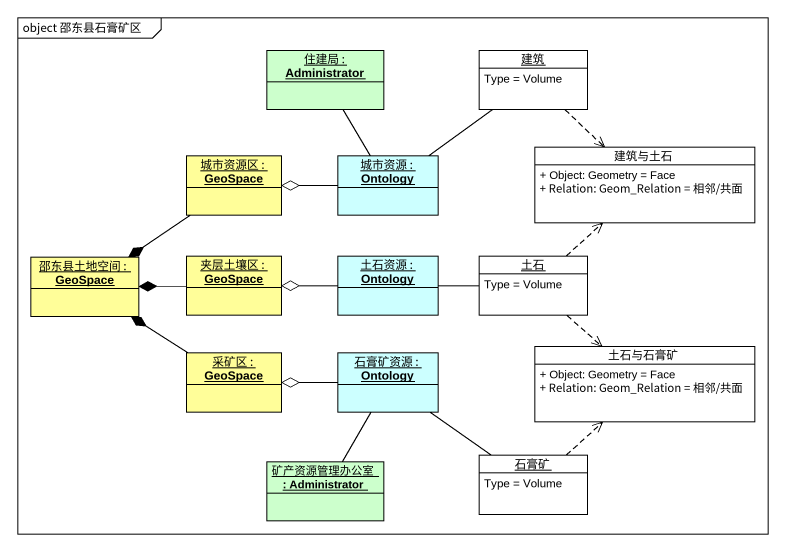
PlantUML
@startuml
mainframe object 邵东县石膏矿区
hide circle
hide empty members
skinparam classAttributeIconSize 0
object "住建局 : Administrator" as 住建局 #CCFFCC
object 建筑 #FFFFFF {
  Type = Volume
}
class 建筑与土石 {
  + Object: Geometry = Face
  + Relation: Geom_Relation = 相邻/共面
}
object "城市资源区 : GeoSpace" as 城市资源区 #FFFE99
object "城市资源 : Ontology" as 城市资源 #CCFFFF
object "邵东县土地空间 : GeoSpace" as 邵东县土地空间 #FFFE99
object "夹层土壤区 : GeoSpace" as 夹层土壤区 #FFFE99
object "土石资源 : Ontology" as 土石资源 #CCFFFF
object 土石 #FFFFFF {
  Type = Volume
}
class 土石与石膏矿 {
  + Object: Geometry = Face
  + Relation: Geom_Relation = 相邻/共面
}
object "采矿区 : GeoSpace" as 采矿区 #FFFE99
object "石膏矿资源 : Ontology" as 石膏矿资源 #CCFFFF
object "矿产资源管理办公室 : Administrator" as 矿产资源管理办公室 #CCFFCC
object 石膏矿 #FFFFFF {
  Type = Volume
}
住建局 -- 城市资源
建筑 ..> 建筑与土石
建筑 -- 城市资源
城市资源区 --* 邵东县土地空间
城市资源 -left-o 城市资源区
夹层土壤区 -left-* 邵东县土地空间
土石资源 -left-o 夹层土壤区
土石 .up.> 建筑与土石
土石 -left- 土石资源
土石 ..> 土石与石膏矿
采矿区 -up-* 邵东县土地空间
石膏矿资源 -left-o 采矿区
矿产资源管理办公室 -up- 石膏矿资源
石膏矿 .up.> 土石与石膏矿
石膏矿 -up- 石膏矿资源
@enduml
